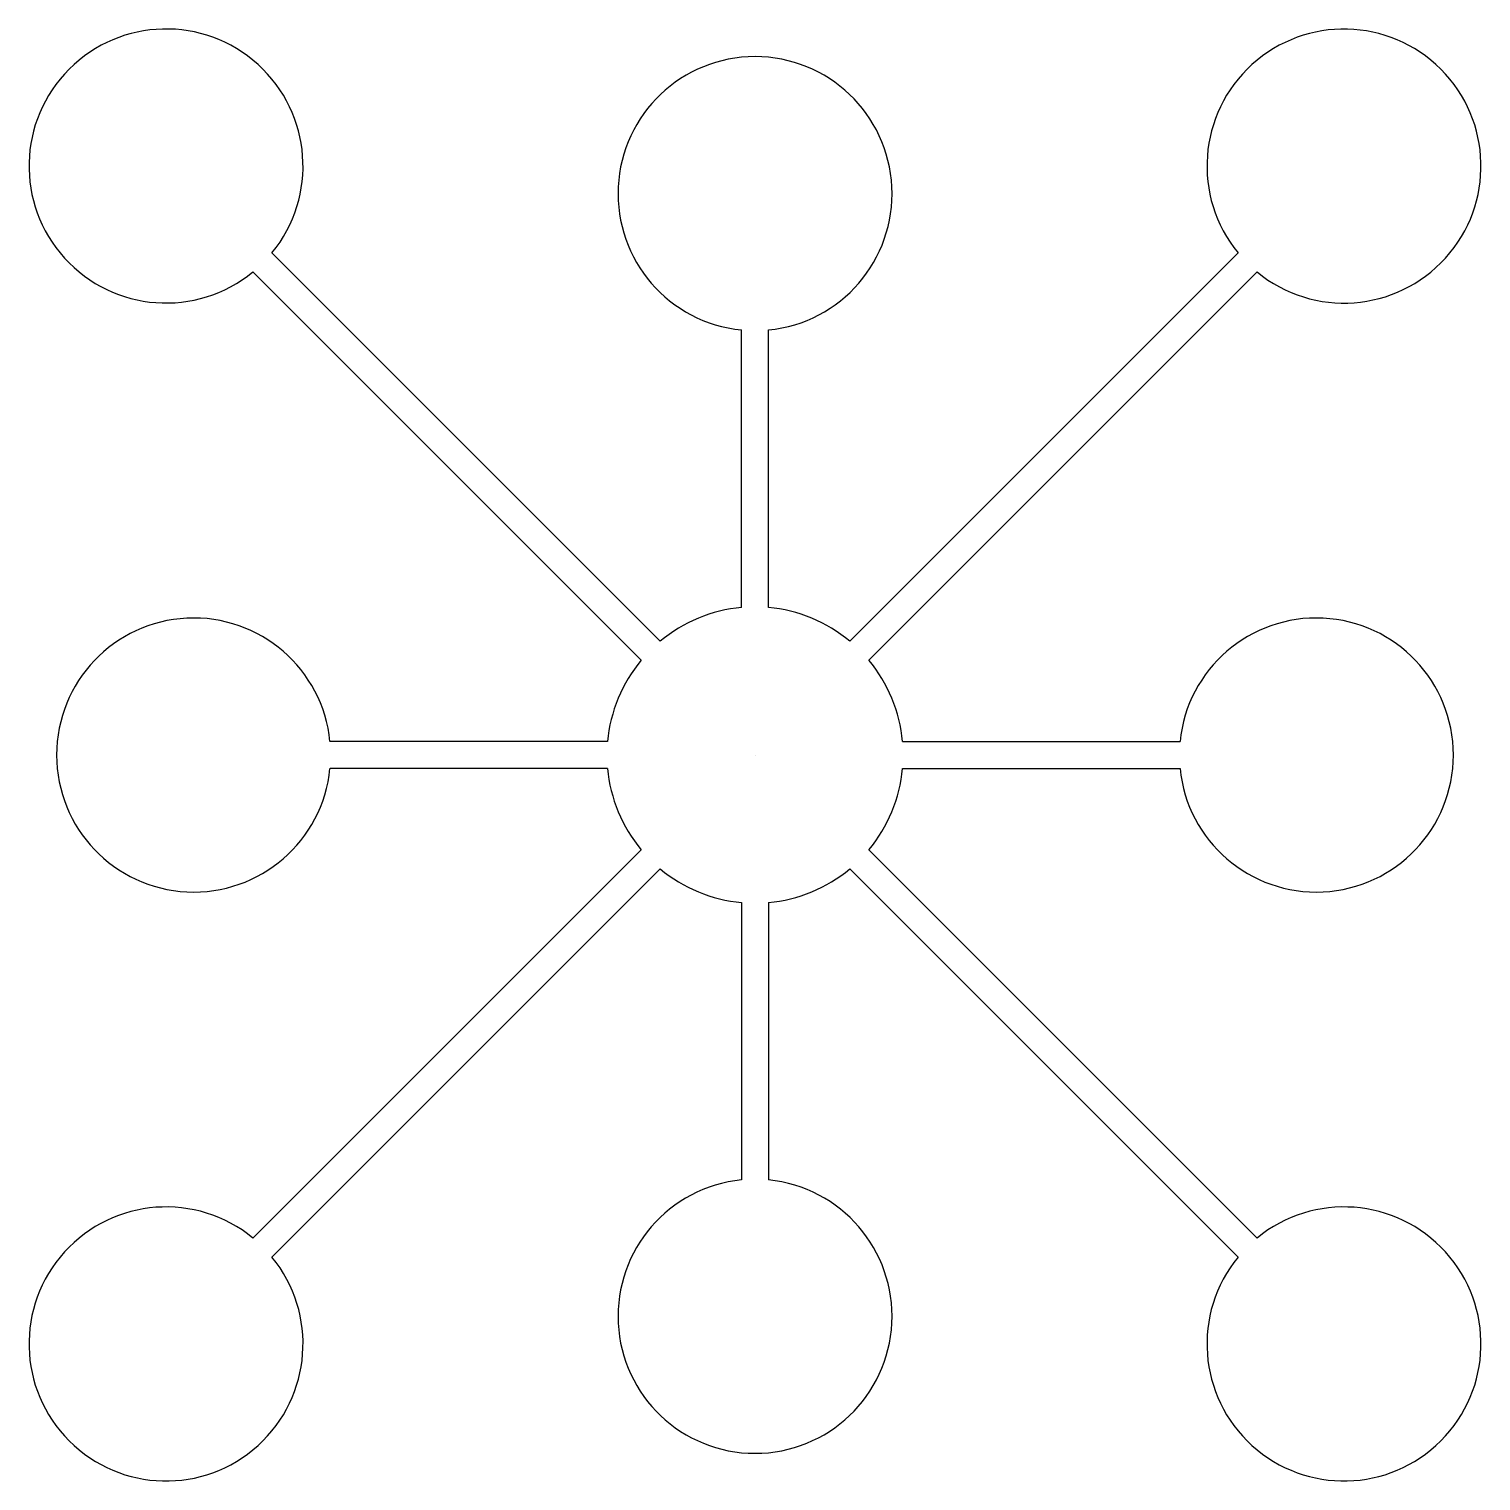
# Model space of a CAD drawing. Header units: inches. Extents: x 4798.6 to 4825.6, y 183 to 210.
import ezdxf

# ---------------------------------------------------------------- set-up
doc = ezdxf.new("R2010")
doc.units = ezdxf.units.IN
doc.header["$LTSCALE"] = 0.64311
doc.header["$MEASUREMENT"] = 0
doc.layers.get('0').update_dxf_attribs({"color": 255, "linetype": 'CONTINUOUS'})
doc.layers.get('Defpoints').update_dxf_attribs({"linetype": 'CONTINUOUS'})
doc.styles.get("Standard").update_dxf_attribs({"font": 'txt', "width": 0.8})

msp = doc.modelspace()

# ---------------------------------------------------------------- linework, layer by layer
for p, q in [((4810.346, 198.619), (4803.122, 205.843)), ((4813.874, 198.619), (4821.097, 205.843)), ((4809.992, 198.265), (4802.768, 205.489)), ((4814.227, 198.265), (4821.451, 205.489)), ((4811.86, 199.246), (4811.86, 204.409)), ((4812.36, 199.246), (4812.36, 204.409)), ((4809.365, 196.751), (4804.202, 196.751)), ((4814.854, 196.751), (4820.017, 196.751)), ((4809.365, 196.251), (4804.202, 196.251)), ((4814.854, 196.251), (4820.017, 196.251)), ((4802.768, 187.513), (4809.992, 194.737)), ((4821.451, 187.513), (4814.227, 194.737)), ((4803.121, 187.16), (4810.346, 194.384)), ((4821.098, 187.16), (4813.874, 194.384)), ((4811.86, 193.757), (4811.86, 188.594)), ((4812.36, 193.757), (4812.36, 188.594))]:
    msp.add_line(p, q)
for centre, radius, start, end in [((4801.151, 207.46), 2.549, 320.6327, 309.375), ((4823.068, 207.459), 2.549, 230.6289, 219.3711), ((4812.11, 206.946), 2.549, 275.6289, 264.3711), ((4812.11, 196.501), 2.756, 95.2047, 129.7953), ((4812.11, 196.501), 2.756, 50.2047, 84.7953), ((4801.665, 196.501), 2.549, 5.629, 354.3712), ((4822.554, 196.501), 2.549, 185.6288, 174.371), ((4812.11, 196.501), 2.756, 140.2047, 174.7952), ((4812.11, 196.501), 2.756, 5.2048, 39.7953), ((4812.11, 196.501), 2.756, 185.2046, 219.7953), ((4812.11, 196.501), 2.756, 320.2047, 354.7954), ((4812.11, 196.501), 2.756, 230.2047, 264.7953), ((4812.11, 196.501), 2.756, 275.2047, 309.7953), ((4812.11, 186.057), 2.549, 95.6289, 84.3711), ((4801.151, 185.543), 2.549, 50.6296, 39.3719), ((4823.068, 185.543), 2.549, 140.6212, 129.3634)]:
    msp.add_arc(centre, radius, start, end)

# ---------------------------------------------------------------- texts
at = {"layer": 'Defpoints'}
for tag, p, s in [('MODELNUMBER', (4812.104, 196.498), 'K-27863-CH08'), ('TRADENAME', (4812.104, 196.497), 'PAROHN '), ('PRODUCT', (4812.104, 196.495), 'LIGHTING')]:
    msp.add_attdef(tag, p, s, height=0.001, dxfattribs=at)

doc.saveas('drawing.dxf')
